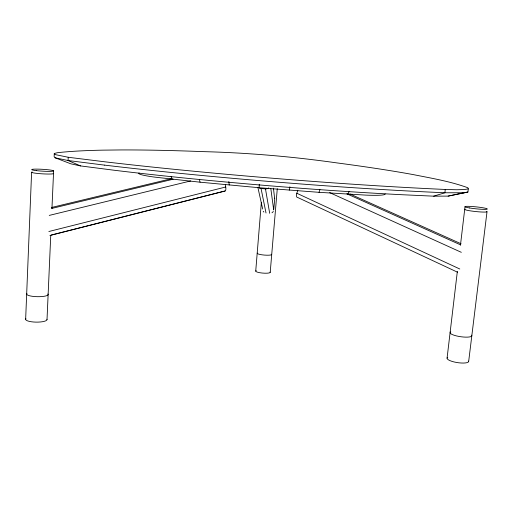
<?xml version="1.0" encoding="UTF-8"?>
<svg xmlns="http://www.w3.org/2000/svg" width="513" height="513" viewBox="0 0 513 513"><rect width="100%" height="100%" fill="white"/><g stroke="black" fill="none" stroke-linecap="round" stroke-linejoin="round"><path stroke-width="0.77" d="M385.109 193.895A38.513 3.232 5.2 0 1 365.872 195.12L319.009 192.324L259.142 187.726L259.27 184.282M25.65 319.266L31.607 172.24M54.275 153.496L54.134 156.619L55.077 157.78L70.89 163.833L80.547 165.923L113.713 170.188A292.917 17.974 4.7 0 0 402.654 194.754L433.632 196.165L448.125 196.113L467.927 192.016L468.305 188.848L467.85 187.752C450.151 181.326 431.446 178.216 413.029 174.561A456.846 33.999 3.6 0 0 336.554 162.858C292.166 156.561 247.465 152.739 202.641 151.611A464.194 35.397 5.8 0 0 120.651 149.943L102.587 150.149A456.929 34.743 5.7 0 0 57.385 152.714L54.275 153.496L55.218 154.599L68.223 157.267L104.723 161.787A306.909 16.531 4.7 0 0 445.265 189.457L456.75 189.752L464.579 189.541L468.305 188.848M47.016 319.548L50.742 235.589M51.948 208.528L53.621 170.88M68.223 157.267L68.069 160.524L80.547 165.923M255.731 271.056L261.341 202.5M270.21 272.377L277.276 188.72M273.769 209.221L274.712 199.102L273.442 188.194M445.265 189.457L444.886 192.766L433.632 196.165M447.073 358.138L457.352 271.377M460.462 245.131L465.022 206.662M468.677 361.402L487.017 211.715M289.261 190.169L289.896 186.764M457.506 272.198L297.809 197.531A4.816 2.212 -65 0 1 296.822 193.254L297.816 190.246M319.009 192.324L319.92 189.643M347.84 194.164L349.129 191.529M51.185 235.05L224.559 191.06A4.79 1.789 75.8 0 0 225.733 186.995L225.342 184.654M49.902 235.505L225.04 191.054M48.85 231.51L225.733 186.995M49.248 215.409L190.721 180.922M51.646 208.458L173.125 179.229M51.319 207.534L171.207 178.748M448.125 196.113L467.927 192.016M464.194 192.766L444.886 192.766A306.768 17.423 4.7 0 1 104.575 165.128M258.449 187.36A4.444 4.373 -12.4 0 0 261.053 188.495L265.478 188.88A4.444 4.38 -11.2 0 0 268.729 187.873M139.106 172.971A38.283 3.187 4.2 0 0 155.061 177.165L200.076 182.192L259.142 187.726M104.549 165.135L68.069 160.524L55.077 157.78M350.013 194.01L461.059 243.771M346.833 193.792L460.725 244.925M329.654 192.606L461.328 252.325M296.822 193.254L459.789 268.998M171.162 176.389L172.214 179.204M199.39 179.383L200.076 182.192M257.904 187.578L262.682 209.035M261.053 188.495L266.01 212.991M265.478 188.88L269.684 213.312M270.845 188.816L273.698 209.997M228.849 181.57L229.228 185.052M270.12 272.082A7.278 1.385 4.8 0 1 262.181 273.044A7.278 1.385 4.8 0 1 256.224 270.672M271.627 254.236A7.297 1.231 4.8 0 1 264.439 255.089A7.297 1.231 4.8 0 1 257.276 253.069M273.288 211.362A3.687 3.649 -10.5 0 1 271.993 212.76M263.849 212.042A3.687 3.649 -11.9 0 1 263.233 211.311M274.673 198.153A3.687 3.636 -9.9 0 1 274.724 198.627M468.638 361.101A10.927 2.834 8.7 0 1 456.384 362.435A10.927 2.834 8.7 0 1 447.753 357.362M471.627 335.169A10.972 2.527 8.2 0 1 461.2 336.785A10.972 2.527 8.2 0 1 450.209 332.36M450.427 332.129A10.972 2.527 8.2 0 1 450.767 331.924M486.471 211.343A11.222 1.013 6 0 1 476.301 211.606A11.222 1.013 6 0 1 465.002 209.169M46.952 319.272A10.683 2.687 0.7 0 1 35.679 322.119A10.683 2.687 0.7 0 1 25.932 318.714M47.889 293.981A10.735 2.398 1.2 0 1 37.314 296.687A10.735 2.398 1.2 0 1 26.952 293.539M53.243 173.298A10.965 0.955 3.4 0 1 41.957 173.811A10.965 0.955 3.4 0 1 32.191 171.977M469.613 207.964A11.228 0.975 6 0 0 487.286 209.112A11.228 0.975 6 0 0 471.652 206.482A11.228 0.975 6 0 0 469.613 207.964M36.327 170.63A10.972 0.923 3.4 0 0 53.57 170.976A10.972 0.923 3.4 0 0 38.097 169.136A10.972 0.923 3.4 0 0 36.327 170.63"/></g></svg>
